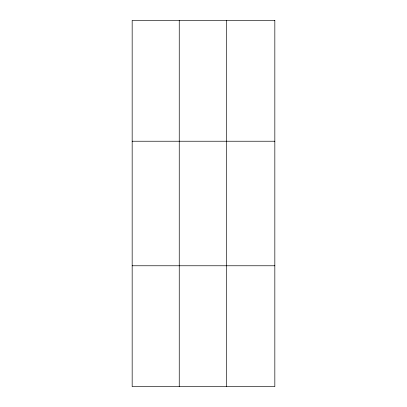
<?xml version="1.0" encoding="UTF-8"?>
<svg xmlns="http://www.w3.org/2000/svg" width="407" height="407" viewBox="0 0 407 407"><rect width="100%" height="100%" fill="white"/><g stroke="black" fill="none" stroke-linecap="round" stroke-linejoin="round"><path stroke-width="0.61" d="M179.248 386.65L179.248 20.35M226.328 386.65L226.328 20.35M132.168 141.229L274.832 141.229M132.168 265.771L274.832 265.771M274.832 20.35L274.832 386.65L132.168 386.65L132.168 20.35L274.832 20.35"/></g></svg>
